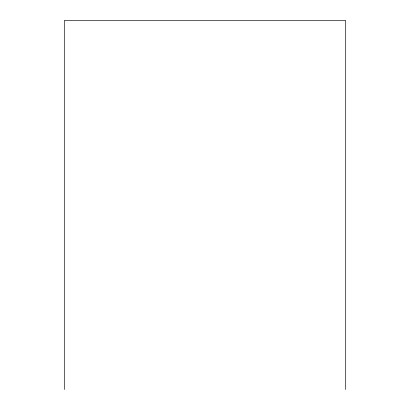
<?xml version="1.0" encoding="UTF-8"?>
<svg xmlns="http://www.w3.org/2000/svg" width="410" height="410" viewBox="0 0 410 410"><rect width="100%" height="100%" fill="white"/><g stroke="black" fill="none" stroke-linecap="round" stroke-linejoin="round"><path stroke-width="0.61" d="M345.697 389.5L345.697 20.5L64.303 20.5L64.303 389.5"/></g></svg>
